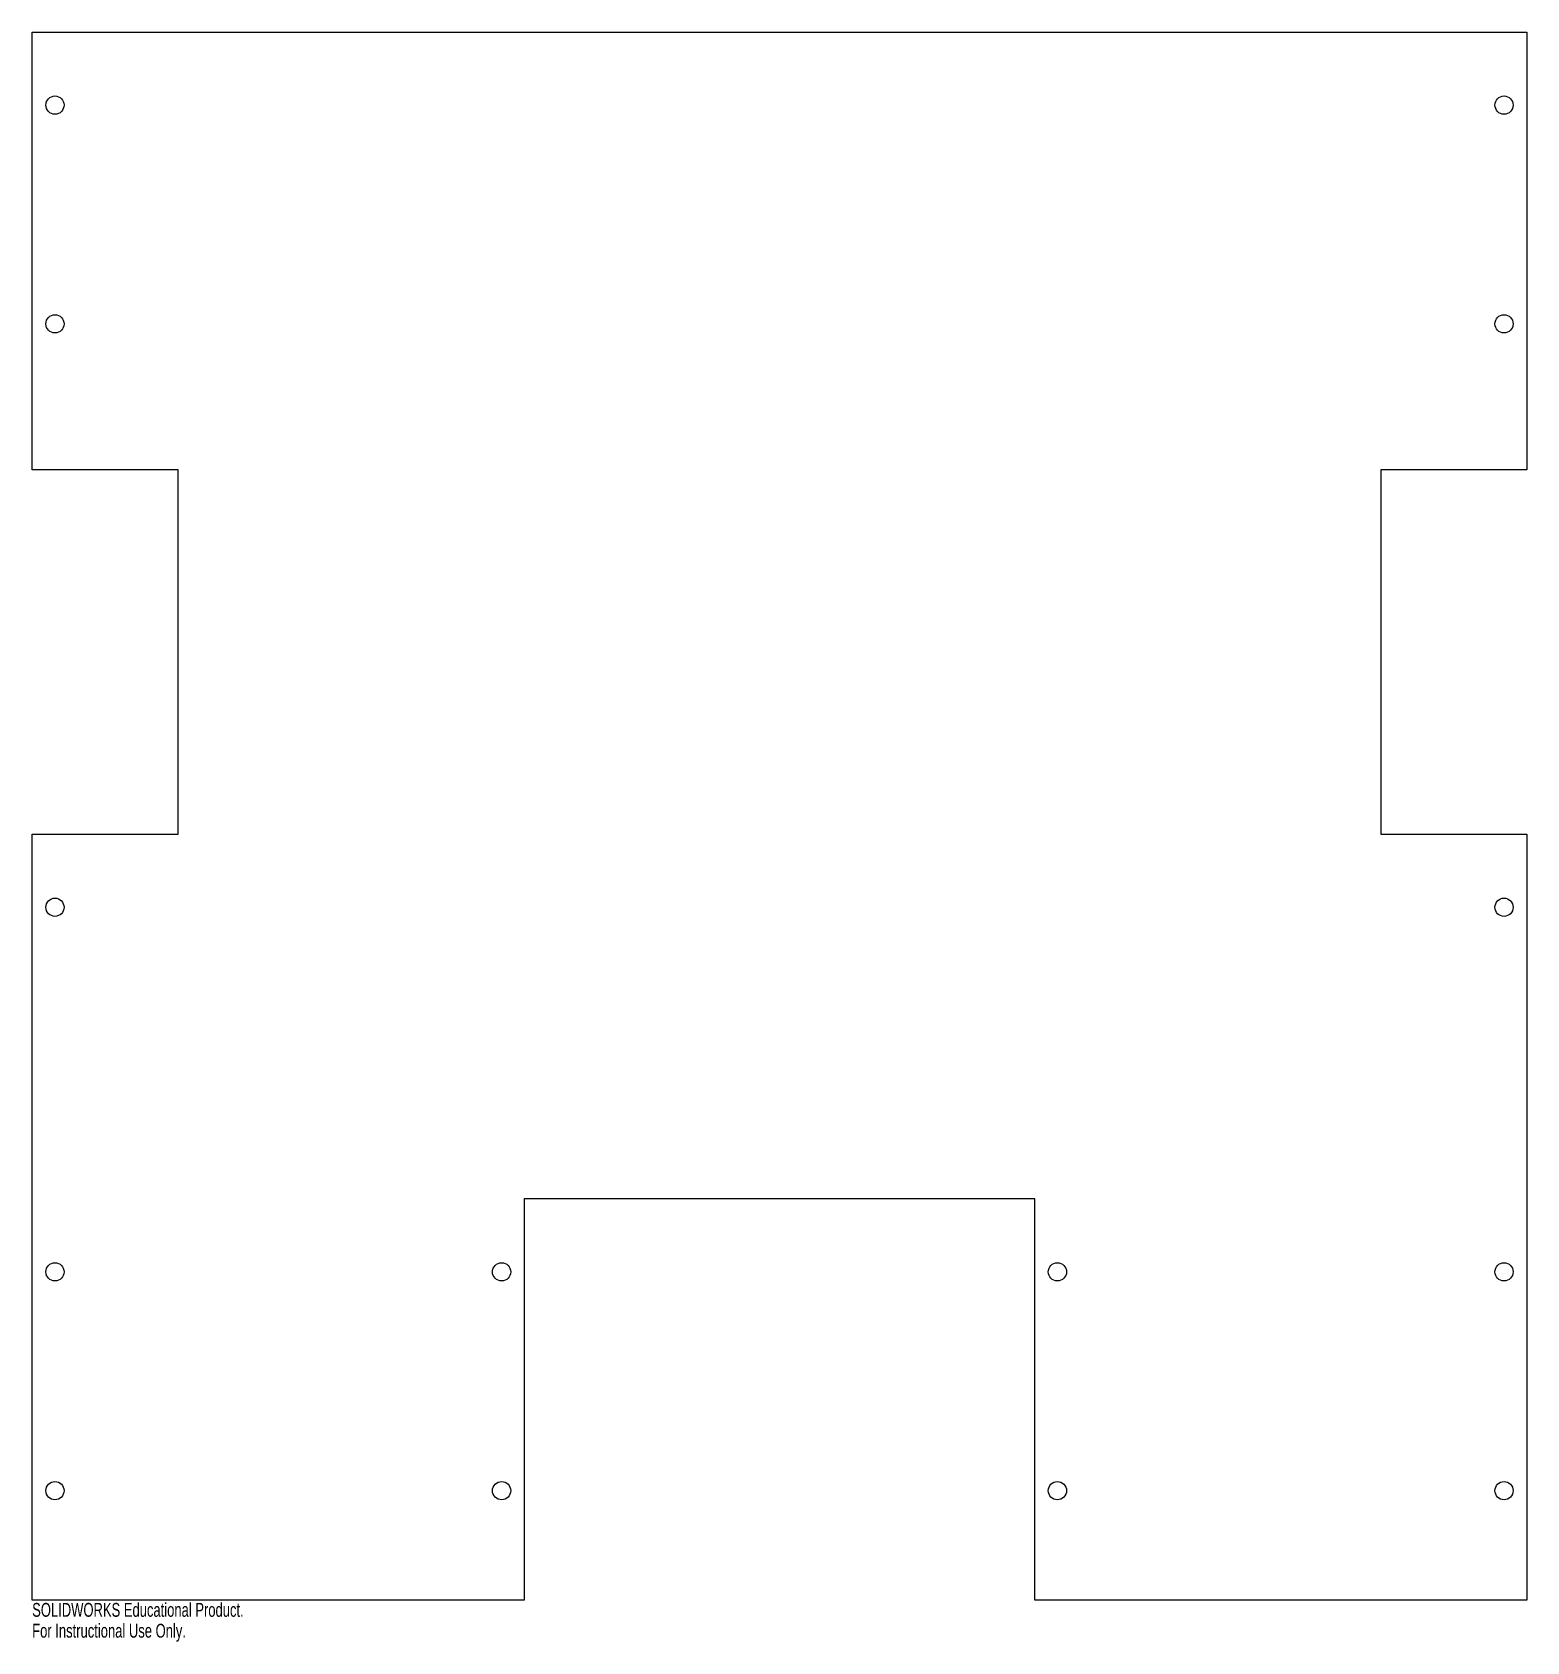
# Model space of a CAD drawing. Header units: inches. Extents: x 0 to 20.5, y -22.1 to 0.
import ezdxf

# ---------------------------------------------------------------- set-up
doc = ezdxf.new("R2010")
doc.units = ezdxf.units.IN
doc.header["$MEASUREMENT"] = 0
doc.styles.add('SLDTEXTSTYLE0', font='TXT', dxfattribs={"width": 0.7})

msp = doc.modelspace()

# ---------------------------------------------------------------- linework, layer by layer
at = {"color": 7, "linetype": 'Continuous', "lineweight": 25}
for p, q in [((0, 0), (20.5, 0)), ((0, -6), (0, 0)), ((20.5, 0), (20.5, -6)), ((2, -6), (0, -6)), ((2, -11), (2, -6)), ((20.5, -6), (18.5, -6)), ((18.5, -6), (18.5, -11)), ((0, -21.5), (0, -11)), ((0, -11), (2, -11)), ((18.5, -11), (20.5, -11)), ((20.5, -11), (20.5, -21.5)), ((13.75, -16), (6.75, -16)), ((6.75, -16), (6.75, -21.5)), ((13.75, -21.5), (13.75, -16)), ((6.75, -21.5), (0, -21.5)), ((20.5, -21.5), (13.75, -21.5))]:
    msp.add_line(p, q, dxfattribs=at)
for centre in [(0.312, -1), (20.188, -1), (0.312, -4), (20.188, -4), (0.312, -12), (20.188, -12), (0.312, -17), (6.438, -17), (14.062, -17), (20.188, -17), (0.312, -20), (6.438, -20), (14.062, -20), (20.188, -20)]:
    msp.add_circle(centre, 0.125, dxfattribs=at)

# ---------------------------------------------------------------- texts
at = {"color": 7, "linetype": 'Continuous', "char_height": 0.1903, "attachment_point": 1, "style": 'SLDTEXTSTYLE0'}
for s, insert in [('SOLIDWORKS Educational Product.', (0, -21.54)), ('For Instructional Use Only.', (0, -21.826))]:
    msp.add_mtext(s, dxfattribs=dict(at, insert=insert))

doc.saveas('drawing.dxf')
